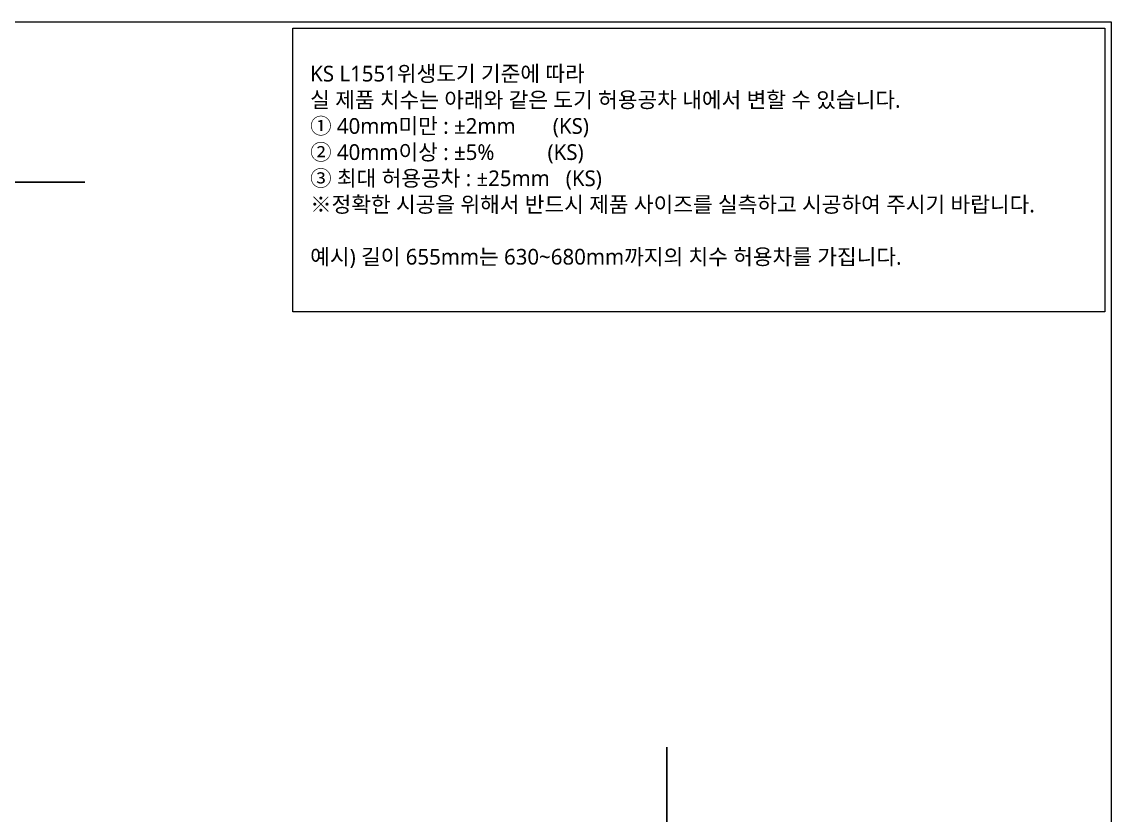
# Model space of a CAD drawing. Header units: millimetres. Extents: x 1416 to 7337, y -4252 to -1725.
# Drawn here: x 2481 to 4217, y -2989 to -1725 of the extents above; entities that cross this region are included whole.
import ezdxf
from ezdxf.lldxf.tags import DXFTag

# ---------------------------------------------------------------- set-up
doc = ezdxf.new("R2010")
doc.units = ezdxf.units.MM
doc.header["$MEASUREMENT"] = 0
doc.linetypes.add('HIDDEN', pattern=[0.375, 0.25, -0.125])
doc.layers.add('2', color=2, linetype='HIDDEN', lineweight=9)
doc.layers.add('3', color=3, linetype='Continuous', lineweight=15)
doc.layers.add('6', color=6, linetype='Continuous')
doc.styles.add('ROMANS', font='NanumGothic.ttf', dxfattribs={"height": 10.144927})
tags = doc.linetypes.add('DASHED', pattern=[0.75, 0.5, -0.25]).pattern_tags.tags
tags[6:7] = [DXFTag(74, 4), DXFTag(75, 0), DXFTag(340, '0'), DXFTag(46, 1.0), DXFTag(50, 0.0), DXFTag(44, 0.0), DXFTag(45, 0.0)]
tags[4:5] = [DXFTag(74, 4), DXFTag(75, 0), DXFTag(340, '0'), DXFTag(46, 1.0), DXFTag(50, 0.0), DXFTag(44, 0.0), DXFTag(45, 0.0)]

msp = doc.modelspace()

# ---------------------------------------------------------------- linework, layer by layer
at = {"layer": '3', "color": 7}
msp.add_lwpolyline([(1581.59278, -1980.00858), (1581.59278, -1724.63271), (4216.73517, -1724.63271), (4216.73517, -3905.04316), (3509.09278, -3905.04316)], dxfattribs=at)
at = {"layer": '3', "linetype": 'DASHED'}
msp.add_lwpolyline([(2912.85861, -1734.63271), (4206.73517, -1734.63271), (4206.73517, -2186.47926), (2912.85861, -2186.47926)], close=True, dxfattribs=at)
at = {"layer": '6'}
msp.add_lwpolyline([(2581.59278, -1980.00858), (1581.59278, -1980.00858), (1581.59278, -3905.04316), (3509.09278, -3905.04316), (3509.09278, -2880.04316)], dxfattribs=at)

# ---------------------------------------------------------------- texts
at = {"layer": '2', "insert": (2940.67506, -1955.84962), "char_height": 25, "attachment_point": 4, "style": 'ROMANS'}
msp.add_mtext('KS L1551위생도기 기준에 따라 \\P실 제품 치수는 아래와 같은 도기 허용공차 내에서 변할 수 있습니다. \\P① 40mm미만 : ±2mm       (KS) \\P② 40mm이상 : ±5%          (KS)\\P③ 최대 허용공차 : ±25mm   (KS)\\P※정확한 시공을 위해서 반드시 제품 사이즈를 실측하고 시공하여 주시기 바랍니다.\\P\\P예시) 길이 655mm는 630~680mm까지의 치수 허용차를 가집니다.', dxfattribs=at)

doc.saveas('drawing.dxf')
